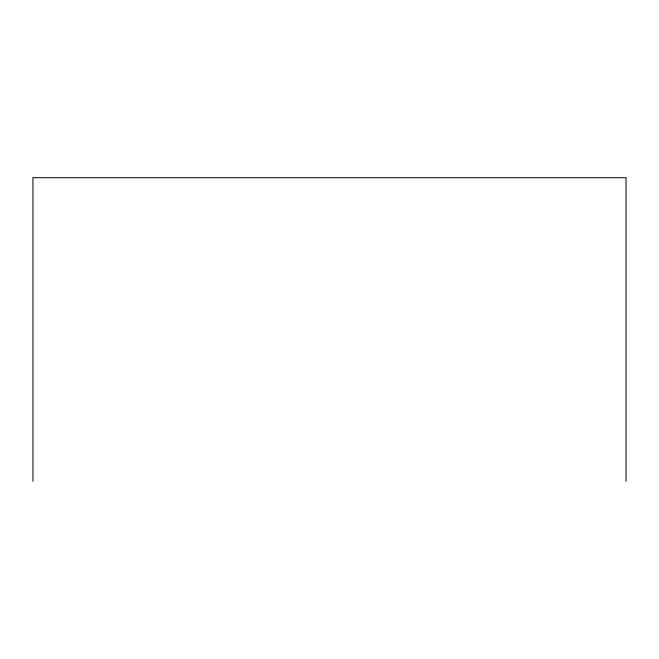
<?xml version="1.0" encoding="UTF-8"?>
<svg xmlns="http://www.w3.org/2000/svg" width="659" height="659" viewBox="0 0 659 659"><rect width="100%" height="100%" fill="white"/><g stroke="black" fill="none" stroke-linecap="round" stroke-linejoin="round"><path stroke-width="0.99" d="M626.05 481.301L626.05 177.699L32.95 177.699L32.95 481.301"/></g></svg>
